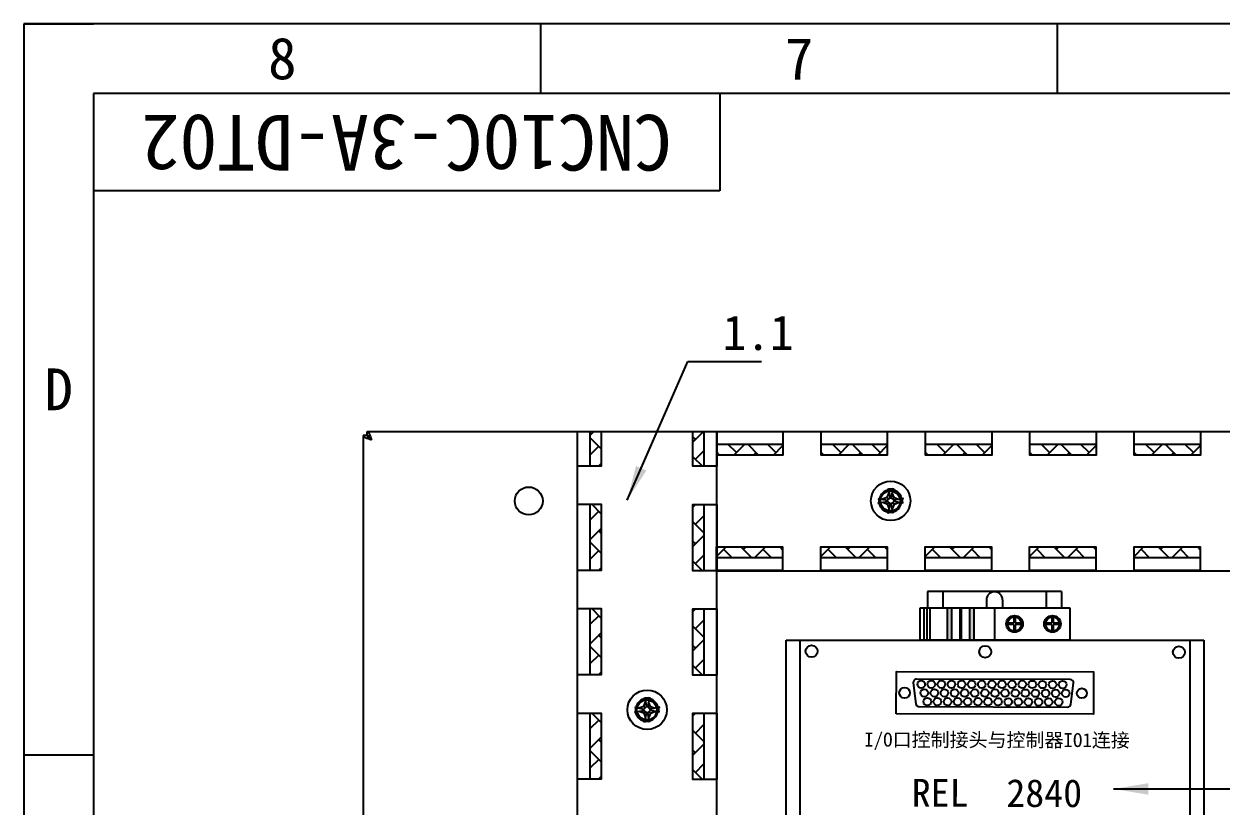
# Model space of a CAD drawing. Header units: millimetres. Extents: x 547 to 2149, y 622 to 1790.
# Drawn here: x 872.7 to 958.7, y 1734 to 1790.2 of the extents above; entities that cross this region are included whole.
import ezdxf

# ---------------------------------------------------------------- set-up
doc = ezdxf.new("R2010")
doc.units = ezdxf.units.MM
doc.linetypes.add('ACAD_ISO02W100', pattern=[15, 12, -3])
for name, color, linetype in [('中文标注', 3, 'Continuous'), ('仅图框使用', 7, 'Continuous'), ('元器件与线路', 7, 'Continuous'), ('英文数字标注', 3, 'Continuous'), ('虚线', 7, 'ACAD_ISO02W100')]:
    doc.layers.add(name, color=color, linetype=linetype)
doc.styles.get("Standard").update_dxf_attribs({"font": 'txt', "bigfont": 'gbcbig.shx'})
doc.styles.add('宋体', font='')
doc.styles.get('宋体').set_extended_font_data('宋体')
doc.dimstyles.get("Standard").update_dxf_attribs({"dimtxt": 2, "dimasz": 3, "dimexe": 0.18, "dimexo": 0.0625, "dimgap": 0.09, "dimtad": 0, "dimtih": 1, "dimtoh": 1, "dimdec": 4, "dimzin": 0, "dimdsep": 46, "dimtxsty": 'Standard', "dimcen": 0.09, "dimaunit": 1, "dimadec": 0, "dimazin": 0, "dimtfac": 1, "dimtdec": 4, "dimtofl": 0, "dimtmove": 0, "dimatfit": 3, "dimfxl": 0, "dimtolj": 1, "dimtzin": 0, "dimarcsym": 0})

msp = doc.modelspace()

# ---------------------------------------------------------------- hatches: boundary and pattern name
at = {"layer": '元器件与线路'}
h = msp.add_hatch(dxfattribs=at)
h.set_pattern_fill('AR-HBONE', color=256, scale=0.25, angle=90, style=0)
h.set_pattern_definition([(135, (1036.3382, 2189.0554), (-1.4142136, 4e-13), [3, -1]), (225, (1035.6311, 2189.7625), (-1.4142136, 4e-13), [3, -1])])
h.paths.add_polyline_path([(914.188, 1760.913), (913.399, 1760.913), (913.399, 1758.421), (914.188, 1758.421)])
h = msp.add_hatch(dxfattribs=at)
h.set_pattern_fill('AR-HBONE', color=256, scale=0.25, angle=270, style=0)
h.set_pattern_definition([(315, (798.6275, 1332.5265), (1.4142136, -4e-13), [3, -1]), (45, (799.3346, 1331.8194), (1.4142136, -4e-13), [3, -1])])
h.paths.add_polyline_path([(921.567, 1760.913), (920.778, 1760.913), (920.778, 1758.404), (921.567, 1758.404)])
h = msp.add_hatch(dxfattribs=at)
h.set_pattern_fill('AR-HBONE', color=256, scale=0.25, style=0)
h.set_pattern_definition([(45, (1353.1172, 1637.0572), (1e-16, 1.4142136), [3, -1]), (135, (1353.8243, 1637.7643), (1e-16, 1.4142136), [3, -1])])
h.paths.add_polyline_path([(927.24, 1759.996), (922.483, 1759.996), (922.483, 1759.208), (927.24, 1759.208)])
h = msp.add_hatch(dxfattribs=at)
h.set_pattern_fill('AR-HBONE', color=256, scale=0.25, style=0)
h.set_pattern_definition([(45, (1360.6172, 1637.0572), (1e-16, 1.4142136), [3, -1]), (135, (1361.3243, 1637.7643), (1e-16, 1.4142136), [3, -1])])
h.paths.add_polyline_path([(934.74, 1759.996), (929.983, 1759.996), (929.983, 1759.208), (934.74, 1759.208)])
h = msp.add_hatch(dxfattribs=at)
h.set_pattern_fill('AR-HBONE', color=256, scale=0.25, style=0)
h.set_pattern_definition([(45, (1368.1172, 1637.0572), (1e-16, 1.4142136), [3, -1]), (135, (1368.8243, 1637.7643), (1e-16, 1.4142136), [3, -1])])
h.paths.add_polyline_path([(942.24, 1759.996), (937.483, 1759.996), (937.483, 1759.208), (942.24, 1759.208)])
h = msp.add_hatch(dxfattribs=at)
h.set_pattern_fill('AR-HBONE', color=256, scale=0.25, style=0)
h.set_pattern_definition([(45, (1375.6172, 1637.0572), (1e-16, 1.4142136), [3, -1]), (135, (1376.3243, 1637.7643), (1e-16, 1.4142136), [3, -1])])
h.paths.add_polyline_path([(949.74, 1759.996), (944.983, 1759.996), (944.983, 1759.208), (949.74, 1759.208)])
h = msp.add_hatch(dxfattribs=at)
h.set_pattern_fill('AR-HBONE', color=256, scale=0.25, style=0)
h.set_pattern_definition([(45, (1383.1172, 1637.0572), (1e-16, 1.4142136), [3, -1]), (135, (1383.8243, 1637.7643), (1e-16, 1.4142136), [3, -1])])
h.paths.add_polyline_path([(957.24, 1759.996), (952.483, 1759.996), (952.483, 1759.208), (957.24, 1759.208)])
h = msp.add_hatch(dxfattribs=at)
h.set_pattern_fill('AR-HBONE', color=256, scale=0.25, angle=90, style=0)
h.set_pattern_definition([(135, (1036.3382, 2181.5554), (-1.4142136, 4e-13), [3, -1]), (225, (1035.6311, 2182.2625), (-1.4142136, 4e-13), [3, -1])])
h.paths.add_polyline_path([(913.399, 1755.678), (913.399, 1750.921), (914.188, 1750.921), (914.188, 1755.678)])
h = msp.add_hatch(dxfattribs=at)
h.set_pattern_fill('AR-HBONE', color=256, scale=0.25, angle=270, style=0)
h.set_pattern_definition([(315, (798.6275, 1325.0265), (1.4142136, -4e-13), [3, -1]), (45, (799.3346, 1324.3194), (1.4142136, -4e-13), [3, -1])])
h.paths.add_polyline_path([(920.778, 1750.904), (921.567, 1750.904), (921.567, 1755.661), (920.778, 1755.661)])
h = msp.add_hatch(dxfattribs=at)
h.set_pattern_fill('AR-HBONE', color=256, scale=0.25, angle=180, style=0)
h.set_pattern_definition([(225, (496.5883, 1874.7679), (-3e-16, -1.4142136), [3, -1]), (315, (495.8812, 1874.0608), (-3e-16, -1.4142136), [3, -1])])
h.paths.add_polyline_path([(922.466, 1752.618), (922.466, 1751.829), (927.223, 1751.829), (927.223, 1752.618)])
h = msp.add_hatch(dxfattribs=at)
h.set_pattern_fill('AR-HBONE', color=256, scale=0.25, angle=180, style=0)
h.set_pattern_definition([(225, (504.0883, 1874.7679), (-3e-16, -1.4142136), [3, -1]), (315, (503.3812, 1874.0608), (-3e-16, -1.4142136), [3, -1])])
h.paths.add_polyline_path([(929.966, 1752.618), (929.966, 1751.829), (934.723, 1751.829), (934.723, 1752.618)])
h = msp.add_hatch(dxfattribs=at)
h.set_pattern_fill('AR-HBONE', color=256, scale=0.25, angle=180, style=0)
h.set_pattern_definition([(225, (511.5883, 1874.7679), (-3e-16, -1.4142136), [3, -1]), (315, (510.8812, 1874.0608), (-3e-16, -1.4142136), [3, -1])])
h.paths.add_polyline_path([(937.466, 1752.618), (937.466, 1751.829), (942.223, 1751.829), (942.223, 1752.618)])
h = msp.add_hatch(dxfattribs=at)
h.set_pattern_fill('AR-HBONE', color=256, scale=0.25, angle=180, style=0)
h.set_pattern_definition([(225, (519.0883, 1874.7679), (-3e-16, -1.4142136), [3, -1]), (315, (518.3812, 1874.0608), (-3e-16, -1.4142136), [3, -1])])
h.paths.add_polyline_path([(944.966, 1752.618), (944.966, 1751.829), (949.723, 1751.829), (949.723, 1752.618)])
h = msp.add_hatch(dxfattribs=at)
h.set_pattern_fill('AR-HBONE', color=256, scale=0.25, angle=180, style=0)
h.set_pattern_definition([(225, (526.5883, 1874.7679), (-3e-16, -1.4142136), [3, -1]), (315, (525.8812, 1874.0608), (-3e-16, -1.4142136), [3, -1])])
h.paths.add_polyline_path([(952.466, 1752.618), (952.466, 1751.829), (957.223, 1751.829), (957.223, 1752.618)])
h = msp.add_hatch(dxfattribs=at)
h.set_pattern_fill('AR-HBONE', color=256, scale=0.25, angle=90, style=0)
h.set_pattern_definition([(135, (1036.3382, 2174.0554), (-1.4142136, 4e-13), [3, -1]), (225, (1035.6311, 2174.7625), (-1.4142136, 4e-13), [3, -1])])
h.paths.add_polyline_path([(913.399, 1748.178), (913.399, 1743.421), (914.188, 1743.421), (914.188, 1748.178)])
h = msp.add_hatch(dxfattribs=at)
h.set_pattern_fill('AR-HBONE', color=256, scale=0.25, angle=270, style=0)
h.set_pattern_definition([(315, (798.6275, 1317.5265), (1.4142136, -4e-13), [3, -1]), (45, (799.3346, 1316.8194), (1.4142136, -4e-13), [3, -1])])
h.paths.add_polyline_path([(920.778, 1743.404), (921.567, 1743.404), (921.567, 1748.161), (920.778, 1748.161)])
for points in [[(939.371, 1748.24), (939.071, 1748.24), (939.071, 1745.915), (939.371, 1745.915)], [(940.071, 1745.915), (940.071, 1748.24), (939.971, 1748.24), (939.971, 1745.915)], [(940.971, 1748.24), (940.671, 1748.24), (940.671, 1745.915), (940.971, 1745.915)]]:
    msp.add_hatch(color=256, dxfattribs=at).paths.add_polyline_path(points)
h = msp.add_hatch(dxfattribs=at)
h.set_pattern_fill('AR-HBONE', color=256, scale=0.25, angle=90, style=0)
h.set_pattern_definition([(135, (1036.3382, 2166.5554), (-1.4142136, 4e-13), [3, -1]), (225, (1035.6311, 2167.2625), (-1.4142136, 4e-13), [3, -1])])
h.paths.add_polyline_path([(913.399, 1740.678), (913.399, 1735.921), (914.188, 1735.921), (914.188, 1740.678)])
h = msp.add_hatch(dxfattribs=at)
h.set_pattern_fill('AR-HBONE', color=256, scale=0.25, angle=270, style=0)
h.set_pattern_definition([(315, (798.6275, 1310.0265), (1.4142136, -4e-13), [3, -1]), (45, (799.3346, 1309.3194), (1.4142136, -4e-13), [3, -1])])
h.paths.add_polyline_path([(920.778, 1735.904), (921.567, 1735.904), (921.567, 1740.661), (920.778, 1740.661)])

# ---------------------------------------------------------------- linework, layer by layer
at = {"layer": '仅图框使用'}
for p, q in [((872.715, 1790.181), (872.715, 1580.181)), ((1169.715, 1790.181), (872.715, 1790.181)), ((872.715, 1790.181), (877.715, 1790.181)), ((909.84, 1785.181), (909.84, 1790.181)), ((946.965, 1785.181), (946.965, 1790.181)), ((877.715, 1785.181), (877.715, 1585.181)), ((1164.715, 1785.181), (877.715, 1785.181)), ((922.715, 1785.181), (922.715, 1778.181)), ((922.715, 1778.181), (877.715, 1778.181)), ((872.715, 1737.681), (877.715, 1737.681))]:
    msp.add_line(p, q, dxfattribs=at)
at = {"layer": '元器件与线路', "color": 7}
for p, q in [((897.383, 1760.613), (897.083, 1760.613)), ((897.383, 1760.613), (897.383, 1760.913)), ((897.383, 1760.913), (1008.283, 1760.913))]:
    msp.add_line(p, q, dxfattribs=at)
at = {"layer": '元器件与线路'}
for p, q in [((897.083, 1760.613), (897.083, 1653.713)), ((912.483, 1653.421), (912.483, 1760.913)), ((913.399, 1758.421), (913.399, 1760.913)), ((921.567, 1760.913), (921.567, 1758.404)), ((922.483, 1653.413), (922.483, 1760.913)), ((922.483, 1759.996), (927.24, 1759.996)), ((929.983, 1759.996), (934.74, 1759.996)), ((937.483, 1759.996), (942.24, 1759.996)), ((944.983, 1759.996), (949.74, 1759.996)), ((952.483, 1759.996), (957.24, 1759.996)), ((913.399, 1750.921), (913.399, 1755.678)), ((921.567, 1755.661), (921.567, 1750.904)), ((927.223, 1751.829), (922.466, 1751.829)), ((934.723, 1751.829), (929.966, 1751.829)), ((942.223, 1751.829), (937.466, 1751.829)), ((949.723, 1751.829), (944.966, 1751.829)), ((957.223, 1751.829), (952.466, 1751.829)), ((922.483, 1750.904), (994.973, 1750.904)), ((947.259, 1749.415), (937.634, 1749.415)), ((913.399, 1743.421), (913.399, 1748.178)), ((921.567, 1748.161), (921.567, 1743.404)), ((937.096, 1745.915), (937.096, 1748.24)), ((937.096, 1748.24), (947.846, 1748.24)), ((937.375, 1748.24), (937.375, 1745.915)), ((937.591, 1748.24), (937.591, 1745.915)), ((937.807, 1748.24), (937.807, 1745.915)), ((939.071, 1745.915), (939.071, 1748.24)), ((939.371, 1745.915), (939.371, 1748.24)), ((939.971, 1745.915), (939.971, 1748.24)), ((940.071, 1745.915), (940.071, 1748.24)), ((940.671, 1745.915), (940.671, 1748.24)), ((940.971, 1745.915), (940.971, 1748.24)), ((942.471, 1745.915), (942.471, 1748.24)), ((947.846, 1748.24), (947.846, 1745.915)), ((943.834, 1747.128), (943.387, 1747.128)), ((943.834, 1747.028), (943.387, 1747.028)), ((943.834, 1747.575), (943.834, 1747.128)), ((943.834, 1747.028), (943.834, 1746.58)), ((943.934, 1747.575), (943.934, 1747.128)), ((944.382, 1747.128), (943.934, 1747.128)), ((944.382, 1747.028), (943.934, 1747.028)), ((944.382, 1747.028), (943.934, 1747.028)), ((943.934, 1747.028), (943.934, 1746.58)), ((946.553, 1747.128), (946.106, 1747.128)), ((946.553, 1747.028), (946.106, 1747.028)), ((946.553, 1747.575), (946.553, 1747.128)), ((946.553, 1747.028), (946.553, 1746.58)), ((946.653, 1747.575), (946.653, 1747.128)), ((947.101, 1747.128), (946.653, 1747.128)), ((947.101, 1747.028), (946.653, 1747.028)), ((947.101, 1747.028), (946.653, 1747.028)), ((946.653, 1747.028), (946.653, 1746.58)), ((927.471, 1745.915), (957.471, 1745.915)), ((927.471, 1668.415), (927.471, 1745.915)), ((928.471, 1668.415), (928.471, 1745.915)), ((947.846, 1745.915), (937.096, 1745.915)), ((956.471, 1745.915), (956.471, 1668.415)), ((957.471, 1745.915), (957.471, 1668.415)), ((936.603, 1742.851), (936.782, 1741.349)), ((947.876, 1743.096), (936.844, 1743.122)), ((947.929, 1741.323), (948.116, 1742.824)), ((937.022, 1741.135), (947.689, 1741.11)), ((913.399, 1735.921), (913.399, 1740.678)), ((921.567, 1740.661), (921.567, 1735.904))]:
    msp.add_line(p, q, dxfattribs=at)
at = {"layer": '元器件与线路', "color": 0, "lineweight": 25}
for p, q in [((934.74, 1756.164), (934.869, 1756.502)), ((934.805, 1756.834), (934.939, 1756.148)), ((935.145, 1756.751), (934.821, 1756.751)), ((935.161, 1756.834), (935.027, 1756.148)), ((935.226, 1756.164), (935.096, 1756.502)), ((934.07, 1756.099), (934.756, 1755.965)), ((934.07, 1755.743), (934.756, 1755.877)), ((934.153, 1755.759), (934.153, 1756.083)), ((934.74, 1756.164), (934.402, 1756.034)), ((934.74, 1755.678), (934.402, 1755.808)), ((934.848, 1756.056), (934.74, 1756.164)), ((934.848, 1755.786), (934.74, 1755.678)), ((934.74, 1755.678), (934.869, 1755.34)), ((934.756, 1755.965), (934.939, 1756.148)), ((934.756, 1755.877), (934.756, 1755.965)), ((934.756, 1755.877), (934.939, 1755.695)), ((934.805, 1755.008), (934.939, 1755.695)), ((934.939, 1756.148), (935.027, 1756.148)), ((935.027, 1755.695), (934.939, 1755.695)), ((935.027, 1756.148), (935.209, 1755.965)), ((935.209, 1755.877), (935.027, 1755.695)), ((935.161, 1755.008), (935.027, 1755.695)), ((935.226, 1755.678), (935.096, 1755.34)), ((935.226, 1756.164), (935.118, 1756.056)), ((935.118, 1755.786), (935.226, 1755.678)), ((935.896, 1756.099), (935.209, 1755.965)), ((935.209, 1755.965), (935.209, 1755.877)), ((935.896, 1755.743), (935.209, 1755.877)), ((935.226, 1756.164), (935.564, 1756.034)), ((935.226, 1755.678), (935.564, 1755.808)), ((935.813, 1756.083), (935.813, 1755.759)), ((935.145, 1755.091), (934.821, 1755.091)), ((917.305, 1741.826), (917.439, 1741.139)), ((917.645, 1741.743), (917.321, 1741.743)), ((917.661, 1741.826), (917.527, 1741.139)), ((916.57, 1741.091), (917.256, 1740.957)), ((916.57, 1740.734), (917.256, 1740.868)), ((917.24, 1741.156), (916.902, 1741.026)), ((917.24, 1740.669), (916.902, 1740.799)), ((917.24, 1741.156), (917.369, 1741.494)), ((917.348, 1741.048), (917.24, 1741.156)), ((917.348, 1740.777), (917.24, 1740.669)), ((917.256, 1740.957), (917.439, 1741.139)), ((917.256, 1740.868), (917.256, 1740.957)), ((917.256, 1740.868), (917.439, 1740.686)), ((917.439, 1741.139), (917.527, 1741.139)), ((917.527, 1741.139), (917.709, 1740.957)), ((917.709, 1740.868), (917.527, 1740.686)), ((917.726, 1741.156), (917.596, 1741.494)), ((917.726, 1741.156), (917.618, 1741.048)), ((917.618, 1740.777), (917.726, 1740.669)), ((918.396, 1741.091), (917.709, 1740.957)), ((917.709, 1740.957), (917.709, 1740.868)), ((918.396, 1740.734), (917.709, 1740.868)), ((917.726, 1741.156), (918.064, 1741.026)), ((917.726, 1740.669), (918.064, 1740.799)), ((918.313, 1741.075), (918.313, 1740.751)), ((917.24, 1740.669), (917.369, 1740.331)), ((917.305, 1739.999), (917.439, 1740.686)), ((917.645, 1740.082), (917.321, 1740.082)), ((917.527, 1740.686), (917.439, 1740.686)), ((917.661, 1739.999), (917.527, 1740.686)), ((917.726, 1740.669), (917.596, 1740.331))]:
    msp.add_line(p, q, dxfattribs=at)
at = {"layer": '元器件与线路', "color": 7}
for points in [[(897.083, 1760.613), (897.094, 1760.575), (897.129, 1760.538), (897.184, 1760.5), (897.259, 1760.463), (897.349, 1760.425), (897.453, 1760.388), (897.566, 1760.35), (897.683, 1760.313)], [(897.383, 1760.913), (897.42, 1760.901), (897.458, 1760.867), (897.495, 1760.811), (897.533, 1760.737), (897.57, 1760.646), (897.608, 1760.542), (897.645, 1760.43), (897.683, 1760.313)], [(897.383, 1760.613), (897.39, 1760.57), (897.413, 1760.527), (897.448, 1760.484), (897.496, 1760.441), (897.553, 1760.398), (897.616, 1760.355), (897.683, 1760.313)], [(897.383, 1760.613), (897.426, 1760.605), (897.469, 1760.583), (897.511, 1760.547), (897.554, 1760.5), (897.597, 1760.443), (897.64, 1760.379), (897.683, 1760.313)]]:
    msp.add_lwpolyline(points, dxfattribs=at)
at = {"layer": '元器件与线路'}
for points in [[(914.188, 1760.913), (914.188, 1758.421), (912.483, 1758.421), (912.483, 1760.913)], [(922.483, 1760.913), (922.483, 1758.404), (920.778, 1758.404), (920.778, 1760.913)]]:
    msp.add_lwpolyline(points, dxfattribs=at)
for points in [[(922.483, 1760.913), (927.24, 1760.913), (927.24, 1759.208), (922.483, 1759.208)], [(929.983, 1760.913), (934.74, 1760.913), (934.74, 1759.208), (929.983, 1759.208)], [(937.483, 1760.913), (942.24, 1760.913), (942.24, 1759.208), (937.483, 1759.208)], [(944.983, 1760.913), (949.74, 1760.913), (949.74, 1759.208), (944.983, 1759.208)], [(952.483, 1760.913), (957.24, 1760.913), (957.24, 1759.208), (952.483, 1759.208)], [(912.483, 1750.921), (912.483, 1755.678), (914.188, 1755.678), (914.188, 1750.921)], [(922.483, 1755.661), (922.483, 1750.904), (920.778, 1750.904), (920.778, 1755.661)], [(927.223, 1750.913), (922.466, 1750.913), (922.466, 1752.618), (927.223, 1752.618)], [(934.723, 1750.913), (929.966, 1750.913), (929.966, 1752.618), (934.723, 1752.618)], [(942.223, 1750.913), (937.466, 1750.913), (937.466, 1752.618), (942.223, 1752.618)], [(949.723, 1750.913), (944.966, 1750.913), (944.966, 1752.618), (949.723, 1752.618)], [(957.223, 1750.913), (952.466, 1750.913), (952.466, 1752.618), (957.223, 1752.618)], [(912.483, 1743.421), (912.483, 1748.178), (914.188, 1748.178), (914.188, 1743.421)], [(922.483, 1748.161), (922.483, 1743.404), (920.778, 1743.404), (920.778, 1748.161)], [(935.384, 1740.626), (935.391, 1743.666), (949.552, 1743.633), (949.545, 1740.593)], [(912.483, 1735.921), (912.483, 1740.678), (914.188, 1740.678), (914.188, 1735.921)], [(922.483, 1740.661), (922.483, 1735.904), (920.778, 1735.904), (920.778, 1740.661)]]:
    msp.add_lwpolyline(points, close=True, dxfattribs=at)
at = {"layer": '元器件与线路', "color": 0, "lineweight": 25}
for centre in [(934.983, 1755.921), (917.483, 1740.913)]:
    msp.add_circle(centre, 1.417, dxfattribs=at)
at = {"layer": '元器件与线路'}
for centre, radius in [((908.983, 1755.913), 1), ((943.884, 1747.078), 0.6), ((946.603, 1747.078), 0.6), ((943.884, 1747.078), 0.5), ((946.603, 1747.078), 0.5), ((929.3, 1745.115), 0.43), ((941.773, 1745.08), 0.43), ((955.692, 1745.044), 0.43), ((935.983, 1742.125), 0.381), ((937.174, 1742.747), 0.273), ((937.9, 1742.745), 0.273), ((938.626, 1742.744), 0.273), ((939.352, 1742.742), 0.273), ((940.078, 1742.74), 0.273), ((940.804, 1742.739), 0.273), ((941.53, 1742.737), 0.273), ((942.256, 1742.735), 0.273), ((942.982, 1742.734), 0.273), ((943.708, 1742.732), 0.273), ((944.434, 1742.73), 0.273), ((945.16, 1742.728), 0.273), ((945.886, 1742.727), 0.273), ((946.612, 1742.725), 0.273), ((947.338, 1742.723), 0.273), ((948.722, 1742.095), 0.36), ((937.396, 1742.122), 0.273), ((937.618, 1741.495), 0.273), ((938.122, 1742.12), 0.273), ((938.344, 1741.494), 0.273), ((938.848, 1742.119), 0.273), ((939.07, 1741.492), 0.273), ((939.574, 1742.117), 0.273), ((939.796, 1741.49), 0.273), ((940.3, 1742.115), 0.273), ((940.522, 1741.488), 0.273), ((941.026, 1742.113), 0.273), ((941.248, 1741.487), 0.273), ((941.752, 1742.112), 0.273), ((941.974, 1741.485), 0.273), ((942.478, 1742.11), 0.273), ((942.7, 1741.483), 0.273), ((943.204, 1742.108), 0.273), ((943.426, 1741.482), 0.273), ((943.93, 1742.107), 0.273), ((944.152, 1741.48), 0.273), ((944.656, 1742.105), 0.273), ((944.878, 1741.478), 0.273), ((945.382, 1742.103), 0.273), ((945.604, 1741.477), 0.273), ((946.108, 1742.102), 0.273), ((946.33, 1741.475), 0.273), ((946.834, 1742.1), 0.273), ((947.056, 1741.473), 0.273), ((947.56, 1742.098), 0.273)]:
    msp.add_circle(centre, radius, dxfattribs=at)
at = {"layer": '元器件与线路', "color": 0}
for centre in [(934.948, 1755.903), (934.983, 1755.921), (917.448, 1740.894), (917.483, 1740.913)]:
    msp.add_circle(centre, 0.729, dxfattribs=at)
for centre, start, end in [((934.948, 1755.903), 165, 105), ((934.983, 1755.921), 344.97854, 284.97854), ((917.448, 1740.894), 165, 105), ((917.483, 1740.913), 344.97854, 284.97854)]:
    msp.add_arc(centre, 0.81, start, end, dxfattribs=at)
at = {"layer": '元器件与线路'}
for centre, start, end in [((936.843, 1742.88), 89.86611, 186.8139), ((947.876, 1742.854), 352.91832, 89.86611), ((937.023, 1741.377), 186.8139, 269.86611), ((947.689, 1741.352), 269.86611, 352.91832)]:
    msp.add_arc(centre, 0.242, start, end, dxfattribs=at)
at = {"layer": '虚线', "ltscale": 0.3}
for p, q in [((937.634, 1749.415), (937.631, 1748.24)), ((938.734, 1749.415), (938.731, 1748.24)), ((946.159, 1749.415), (946.156, 1748.24)), ((947.259, 1749.415), (947.256, 1748.24)), ((941.867, 1748.815), (941.866, 1748.24)), ((943.022, 1748.812), (943.021, 1748.24))]:
    msp.add_line(p, q, dxfattribs=at)
msp.add_arc((942.445, 1748.814), 0.578, 359.86611, 179.86611, dxfattribs=at)

# ---------------------------------------------------------------- texts
at = {"layer": '中文标注', "insert": (933.083, 1739.27), "char_height": 1, "width": 20.14355, "attachment_point": 1, "rotation": 359.86611, "style": '宋体'}
msp.add_mtext('{\\fSimSun|b0|i0|c134|p2;I/O口控制接头与控制器IO1连接}', dxfattribs=at)
at = {"layer": '仅图框使用', "char_height": 3, "attachment_point": 5}
for s, insert, width in [('{\\fSimSun|b0|i0|c134|p2;8}', (891.277, 1787.681), 37.125), ('{\\fSimSun|b0|i0|c134|p2;7}', (928.402, 1787.681), 37.125), ('{\\fSimSun|b0|i0|c134|p2;D}', (875.215, 1763.931), 5)]:
    msp.add_mtext(s, dxfattribs=dict(at, insert=insert, width=width))
at = {"layer": '英文数字标注', "attachment_point": 5, "style": '宋体'}
for s, insert, char_height, width, rotation in [('CNC10C-3A-DT02', (900.215, 1781.681), 4, 45, 180), ('{\\fSimSun|b1|i0|c134|p2;REL  2840  VER1.0}', (943.292, 1733.25), 2, 18.9144, 359.86611)]:
    msp.add_mtext(s, dxfattribs=dict(at, insert=insert, char_height=char_height, width=width, rotation=rotation))
at = {"layer": '英文数字标注', "insert": (922.911, 1769.254), "char_height": 2.5, "width": 3.76718, "attachment_point": 1}
msp.add_mtext('\\A1;{\\fSimSun|b0|i0|c134|p2;1.1}', dxfattribs=at)

# ---------------------------------------------------------------- leaders
at = {"layer": '元器件与线路', "color": 3}
msp.add_leader([(950.985, 1735.223), (978.346, 1735.223), (1022.126, 1735.223)], dimstyle='Standard', override={"dimasz": 2.5, "dimgap": 0.09, "dimtad": 0}, dxfattribs=at)
at = {"layer": '英文数字标注'}
msp.add_leader([(916.057, 1755.972), (920.401, 1765.929), (925.706, 1765.929)], dimstyle='Standard', override={"dimasz": 2.5, "dimgap": 0.09, "dimtad": 0}, dxfattribs=at)

doc.saveas('drawing.dxf')
